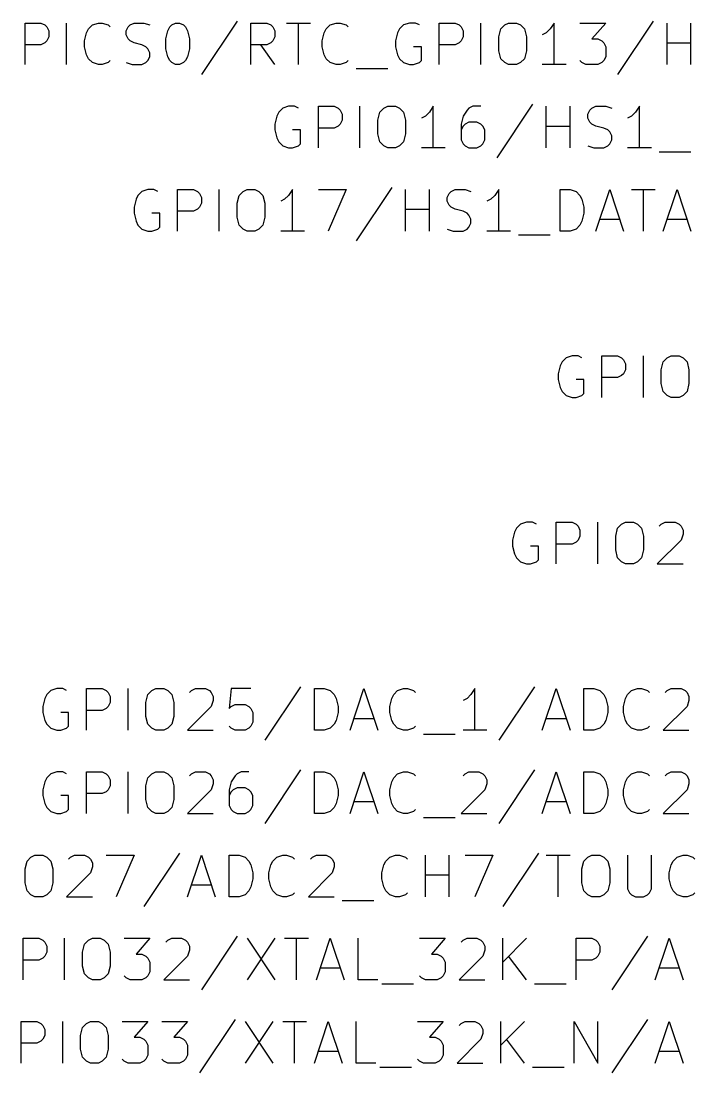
# Model space of a CAD drawing. Extents: x 0.4 to 16.1, y -11.3 to -0.4.
# Drawn here: x 5.777 to 6.586, y -10.034 to -8.77 of the extents above; entities that cross this region are included whole.
import ezdxf

# ---------------------------------------------------------------- set-up
doc = ezdxf.new("R2010")
doc.units = 0
doc.header["$MEASUREMENT"] = 0
doc.layers.add('CYAN2', color=4, linetype='CONTINUOUS')

msp = doc.modelspace()

# ---------------------------------------------------------------- linework, layer by layer
at = {"layer": 'CYAN2', "linetype": 'CONTINUOUS'}
for p, q in [((5.78143, -8.82262), (5.78143, -8.77262)), ((5.78143, -8.77262), (5.80047, -8.77262)), ((5.80047, -8.77262), (5.80523, -8.775)), ((5.83143, -8.82262), (5.83143, -8.77262)), ((5.86238, -8.775), (5.86952, -8.77262)), ((5.86952, -8.77262), (5.87428, -8.77262)), ((5.87428, -8.77262), (5.88143, -8.775)), ((5.90761, -8.775), (5.91238, -8.77262)), ((5.91238, -8.77262), (5.92428, -8.77262)), ((5.92428, -8.77262), (5.93143, -8.775)), ((5.95761, -8.775), (5.96238, -8.77262)), ((5.96238, -8.77262), (5.96714, -8.77262)), ((5.96714, -8.77262), (5.9719, -8.775)), ((6.03619, -8.77024), (5.99333, -8.83452)), ((6.05285, -8.82262), (6.05285, -8.77262)), ((6.05285, -8.77262), (6.0719, -8.77262)), ((6.0719, -8.77262), (6.07666, -8.775)), ((6.09571, -8.77262), (6.12428, -8.77262)), ((6.11, -8.82262), (6.11, -8.77262)), ((6.14809, -8.775), (6.15523, -8.77262)), ((6.15523, -8.77262), (6.16, -8.77262)), ((6.16, -8.77262), (6.16714, -8.775)), ((6.24333, -8.77262), (6.23619, -8.775)), ((6.25047, -8.77262), (6.24333, -8.77262)), ((6.25523, -8.775), (6.25047, -8.77262)), ((6.27904, -8.82262), (6.27904, -8.77262)), ((6.27904, -8.77262), (6.29809, -8.77262)), ((6.29809, -8.77262), (6.30285, -8.775)), ((6.32904, -8.82262), (6.32904, -8.77262)), ((6.35761, -8.775), (6.36238, -8.77262)), ((6.36238, -8.77262), (6.3719, -8.77262)), ((6.3719, -8.77262), (6.37666, -8.775)), ((6.41714, -8.77262), (6.41238, -8.77976)), ((6.41714, -8.82262), (6.41714, -8.77262)), ((6.44809, -8.77262), (6.47904, -8.77262)), ((6.47904, -8.77262), (6.46238, -8.79167)), ((6.53619, -8.77024), (6.49333, -8.83452)), ((6.55285, -8.82262), (6.55285, -8.77262)), ((6.58143, -8.82262), (6.58143, -8.77262)), ((5.80523, -8.775), (5.80761, -8.77738)), ((5.80761, -8.77738), (5.81, -8.78214)), ((5.81, -8.78214), (5.81, -8.78928)), ((5.85285, -8.79405), (5.85523, -8.78452)), ((5.85523, -8.78452), (5.85761, -8.77976)), ((5.85761, -8.77976), (5.86238, -8.775)), ((5.88143, -8.775), (5.88381, -8.77738)), ((5.90285, -8.78214), (5.90523, -8.77738)), ((5.90285, -8.7869), (5.90285, -8.78214)), ((5.90523, -8.77738), (5.90761, -8.775)), ((5.95047, -8.79167), (5.95285, -8.78214)), ((5.95285, -8.78214), (5.95523, -8.77738)), ((5.95523, -8.77738), (5.95761, -8.775)), ((5.9719, -8.775), (5.97428, -8.77738)), ((5.97428, -8.77738), (5.97666, -8.78214)), ((5.97666, -8.78214), (5.97904, -8.79167)), ((6.07666, -8.775), (6.07904, -8.77738)), ((6.07904, -8.77738), (6.08143, -8.78214)), ((6.08143, -8.78214), (6.08143, -8.78928)), ((6.13857, -8.79405), (6.14095, -8.78452)), ((6.14095, -8.78452), (6.14333, -8.77976)), ((6.14333, -8.77976), (6.14809, -8.775)), ((6.16714, -8.775), (6.16952, -8.77738)), ((6.22904, -8.78452), (6.22666, -8.79405)), ((6.23143, -8.77976), (6.22904, -8.78452)), ((6.23619, -8.775), (6.23143, -8.77976)), ((6.30285, -8.775), (6.30523, -8.77738)), ((6.30523, -8.77738), (6.30761, -8.78214)), ((6.30761, -8.78214), (6.30761, -8.78928)), ((6.35047, -8.78928), (6.35285, -8.77976)), ((6.35285, -8.77976), (6.35761, -8.775)), ((6.37666, -8.775), (6.38143, -8.77976)), ((6.38143, -8.77976), (6.38381, -8.78928)), ((6.40761, -8.78452), (6.40285, -8.7869)), ((6.41238, -8.77976), (6.40761, -8.78452)), ((5.80047, -8.79881), (5.78143, -8.79881)), ((5.80523, -8.79643), (5.80047, -8.79881)), ((5.80761, -8.79405), (5.80523, -8.79643)), ((5.81, -8.78928), (5.80761, -8.79405)), ((5.85285, -8.80119), (5.85285, -8.79405)), ((5.90523, -8.79167), (5.90285, -8.7869)), ((5.90761, -8.79405), (5.90523, -8.79167)), ((5.91238, -8.79643), (5.90761, -8.79405)), ((5.9219, -8.79881), (5.91238, -8.79643)), ((5.92666, -8.80119), (5.9219, -8.79881)), ((5.95047, -8.80357), (5.95047, -8.79167)), ((5.97904, -8.79167), (5.97904, -8.80357)), ((6.0719, -8.79881), (6.05285, -8.79881)), ((6.08143, -8.82262), (6.06476, -8.79881)), ((6.07666, -8.79643), (6.0719, -8.79881)), ((6.07904, -8.79405), (6.07666, -8.79643)), ((6.08143, -8.78928), (6.07904, -8.79405)), ((6.13857, -8.80119), (6.13857, -8.79405)), ((6.22666, -8.79405), (6.22666, -8.80119)), ((6.29809, -8.79881), (6.27904, -8.79881)), ((6.30285, -8.79643), (6.29809, -8.79881)), ((6.30523, -8.79405), (6.30285, -8.79643)), ((6.30761, -8.78928), (6.30523, -8.79405)), ((6.35047, -8.80595), (6.35047, -8.78928)), ((6.38381, -8.78928), (6.38381, -8.80595)), ((6.46238, -8.79167), (6.46952, -8.79167)), ((6.46952, -8.79167), (6.47428, -8.79405)), ((6.47428, -8.79405), (6.47666, -8.79643)), ((6.47666, -8.79643), (6.47904, -8.80119)), ((6.55285, -8.79643), (6.58143, -8.79643)), ((5.85523, -8.81071), (5.85285, -8.80119)), ((5.85761, -8.81547), (5.85523, -8.81071)), ((5.92904, -8.80357), (5.92666, -8.80119)), ((5.93143, -8.80833), (5.92904, -8.80357)), ((5.93143, -8.81309), (5.93143, -8.80833)), ((5.95285, -8.81309), (5.95047, -8.80357)), ((5.97904, -8.80357), (5.97666, -8.81309)), ((6.14095, -8.81071), (6.13857, -8.80119)), ((6.14333, -8.81547), (6.14095, -8.81071)), ((6.22666, -8.80119), (6.22904, -8.81071)), ((6.22904, -8.81071), (6.23143, -8.81547)), ((6.25761, -8.80119), (6.24809, -8.80119)), ((6.25761, -8.81785), (6.25761, -8.80119)), ((6.35285, -8.81547), (6.35047, -8.80595)), ((6.38381, -8.80595), (6.38143, -8.81547)), ((6.47904, -8.80119), (6.47904, -8.81309)), ((5.86238, -8.82024), (5.85761, -8.81547)), ((5.86952, -8.82262), (5.86238, -8.82024)), ((5.87428, -8.82262), (5.86952, -8.82262)), ((5.88143, -8.82024), (5.87428, -8.82262)), ((5.88381, -8.81785), (5.88143, -8.82024)), ((5.90285, -8.82024), (5.91, -8.82262)), ((5.91, -8.82262), (5.9219, -8.82262)), ((5.9219, -8.82262), (5.92666, -8.82024)), ((5.92666, -8.82024), (5.92904, -8.81785)), ((5.92904, -8.81785), (5.93143, -8.81309)), ((5.95523, -8.81785), (5.95285, -8.81309)), ((5.95761, -8.82024), (5.95523, -8.81785)), ((5.96238, -8.82262), (5.95761, -8.82024)), ((5.96714, -8.82262), (5.96238, -8.82262)), ((5.9719, -8.82024), (5.96714, -8.82262)), ((5.97428, -8.81785), (5.9719, -8.82024)), ((5.97666, -8.81309), (5.97428, -8.81785)), ((6.14809, -8.82024), (6.14333, -8.81547)), ((6.15523, -8.82262), (6.14809, -8.82024)), ((6.16, -8.82262), (6.15523, -8.82262)), ((6.16714, -8.82024), (6.16, -8.82262)), ((6.16952, -8.81785), (6.16714, -8.82024)), ((6.23143, -8.81547), (6.23619, -8.82024)), ((6.23619, -8.82024), (6.24333, -8.82262)), ((6.24333, -8.82262), (6.24809, -8.82262)), ((6.24809, -8.82262), (6.25523, -8.82024)), ((6.25523, -8.82024), (6.25761, -8.81785)), ((6.35761, -8.82024), (6.35285, -8.81547)), ((6.36238, -8.82262), (6.35761, -8.82024)), ((6.3719, -8.82262), (6.36238, -8.82262)), ((6.37666, -8.82024), (6.3719, -8.82262)), ((6.38143, -8.81547), (6.37666, -8.82024)), ((6.43143, -8.82262), (6.40285, -8.82262)), ((6.45047, -8.82024), (6.44809, -8.81785)), ((6.45523, -8.82262), (6.45047, -8.82024)), ((6.46952, -8.82262), (6.45523, -8.82262)), ((6.47428, -8.82024), (6.46952, -8.82262)), ((6.47666, -8.81785), (6.47428, -8.82024)), ((6.47904, -8.81309), (6.47666, -8.81785)), ((6.17904, -8.82738), (6.21714, -8.82738)), ((6.09095, -8.875), (6.08619, -8.87976)), ((6.09809, -8.87262), (6.09095, -8.875)), ((6.10523, -8.87262), (6.09809, -8.87262)), ((6.11, -8.875), (6.10523, -8.87262)), ((6.13381, -8.92262), (6.13381, -8.87262)), ((6.13381, -8.87262), (6.15285, -8.87262)), ((6.15285, -8.87262), (6.15761, -8.875)), ((6.15761, -8.875), (6.16, -8.87738)), ((6.18381, -8.92262), (6.18381, -8.87262)), ((6.20761, -8.87976), (6.21238, -8.875)), ((6.21238, -8.875), (6.21714, -8.87262)), ((6.21714, -8.87262), (6.22666, -8.87262)), ((6.22666, -8.87262), (6.23143, -8.875)), ((6.23143, -8.875), (6.23619, -8.87976)), ((6.2719, -8.87262), (6.26714, -8.87976)), ((6.2719, -8.92262), (6.2719, -8.87262)), ((6.31476, -8.875), (6.31238, -8.87738)), ((6.31952, -8.87262), (6.31476, -8.875)), ((6.32904, -8.87262), (6.31952, -8.87262)), ((6.39095, -8.87024), (6.34809, -8.93452)), ((6.40761, -8.92262), (6.40761, -8.87262)), ((6.43619, -8.92262), (6.43619, -8.87262)), ((6.46, -8.87738), (6.46238, -8.875)), ((6.46238, -8.875), (6.46714, -8.87262)), ((6.46714, -8.87262), (6.47904, -8.87262)), ((6.47904, -8.87262), (6.48619, -8.875)), ((6.51952, -8.87262), (6.51476, -8.87976)), ((6.51952, -8.92262), (6.51952, -8.87262)), ((6.08381, -8.88452), (6.08143, -8.89405)), ((6.08619, -8.87976), (6.08381, -8.88452)), ((6.16, -8.87738), (6.16238, -8.88214)), ((6.16238, -8.88214), (6.16238, -8.88928)), ((6.20523, -8.88928), (6.20761, -8.87976)), ((6.23619, -8.87976), (6.23857, -8.88928)), ((6.26238, -8.88452), (6.25761, -8.8869)), ((6.26714, -8.87976), (6.26238, -8.88452)), ((6.30761, -8.88452), (6.30523, -8.89405)), ((6.31238, -8.87738), (6.30761, -8.88452)), ((6.45761, -8.88214), (6.46, -8.87738)), ((6.45761, -8.8869), (6.45761, -8.88214)), ((6.46, -8.89167), (6.45761, -8.8869)), ((6.51, -8.88452), (6.50523, -8.8869)), ((6.51476, -8.87976), (6.51, -8.88452)), ((6.08143, -8.89405), (6.08143, -8.90119)), ((6.15285, -8.89881), (6.13381, -8.89881)), ((6.15761, -8.89643), (6.15285, -8.89881)), ((6.16, -8.89405), (6.15761, -8.89643)), ((6.16238, -8.88928), (6.16, -8.89405)), ((6.20523, -8.90595), (6.20523, -8.88928)), ((6.23857, -8.88928), (6.23857, -8.90595)), ((6.30523, -8.89405), (6.30523, -8.91309)), ((6.30761, -8.89643), (6.30523, -8.90119)), ((6.31, -8.89405), (6.30761, -8.89643)), ((6.31476, -8.89167), (6.31, -8.89405)), ((6.32428, -8.89167), (6.31476, -8.89167)), ((6.32904, -8.89405), (6.32428, -8.89167)), ((6.33143, -8.89643), (6.32904, -8.89405)), ((6.33381, -8.90119), (6.33143, -8.89643)), ((6.40761, -8.89643), (6.43619, -8.89643)), ((6.46238, -8.89405), (6.46, -8.89167)), ((6.46714, -8.89643), (6.46238, -8.89405)), ((6.47666, -8.89881), (6.46714, -8.89643)), ((6.48143, -8.90119), (6.47666, -8.89881)), ((6.08143, -8.90119), (6.08381, -8.91071)), ((6.08381, -8.91071), (6.08619, -8.91547)), ((6.11238, -8.90119), (6.10285, -8.90119)), ((6.11238, -8.91785), (6.11238, -8.90119)), ((6.20761, -8.91547), (6.20523, -8.90595)), ((6.23857, -8.90595), (6.23619, -8.91547)), ((6.33381, -8.91309), (6.33381, -8.90119)), ((6.48381, -8.90357), (6.48143, -8.90119)), ((6.48619, -8.90833), (6.48381, -8.90357)), ((6.48619, -8.91309), (6.48619, -8.90833)), ((6.08619, -8.91547), (6.09095, -8.92024)), ((6.09095, -8.92024), (6.09809, -8.92262)), ((6.09809, -8.92262), (6.10285, -8.92262)), ((6.10285, -8.92262), (6.11, -8.92024)), ((6.11, -8.92024), (6.11238, -8.91785)), ((6.21238, -8.92024), (6.20761, -8.91547)), ((6.21714, -8.92262), (6.21238, -8.92024)), ((6.22666, -8.92262), (6.21714, -8.92262)), ((6.23143, -8.92024), (6.22666, -8.92262)), ((6.23619, -8.91547), (6.23143, -8.92024)), ((6.28619, -8.92262), (6.25761, -8.92262)), ((6.30523, -8.91309), (6.30761, -8.91785)), ((6.30761, -8.91785), (6.31, -8.92024)), ((6.31, -8.92024), (6.31476, -8.92262)), ((6.31476, -8.92262), (6.32428, -8.92262)), ((6.32428, -8.92262), (6.32904, -8.92024)), ((6.32904, -8.92024), (6.33143, -8.91785)), ((6.33143, -8.91785), (6.33381, -8.91309)), ((6.45761, -8.92024), (6.46476, -8.92262)), ((6.46476, -8.92262), (6.47666, -8.92262)), ((6.47666, -8.92262), (6.48143, -8.92024)), ((6.48143, -8.92024), (6.48381, -8.91785)), ((6.48381, -8.91785), (6.48619, -8.91309)), ((6.53381, -8.92262), (6.50523, -8.92262)), ((6.54333, -8.92738), (6.58143, -8.92738)), ((5.9219, -8.975), (5.91714, -8.97976)), ((5.92904, -8.97262), (5.9219, -8.975)), ((5.93619, -8.97262), (5.92904, -8.97262)), ((5.94095, -8.975), (5.93619, -8.97262)), ((5.96476, -9.02262), (5.96476, -8.97262)), ((5.96476, -8.97262), (5.98381, -8.97262)), ((5.98381, -8.97262), (5.98857, -8.975)), ((5.98857, -8.975), (5.99095, -8.97738)), ((6.01476, -9.02262), (6.01476, -8.97262)), ((6.03857, -8.97976), (6.04333, -8.975)), ((6.04333, -8.975), (6.04809, -8.97262)), ((6.04809, -8.97262), (6.05761, -8.97262)), ((6.05761, -8.97262), (6.06238, -8.975)), ((6.06238, -8.975), (6.06714, -8.97976)), ((6.10285, -8.97262), (6.09809, -8.97976)), ((6.10285, -9.02262), (6.10285, -8.97262)), ((6.13381, -8.97262), (6.16714, -8.97262)), ((6.16714, -8.97262), (6.14571, -9.02262)), ((6.2219, -8.97024), (6.17904, -9.03452)), ((6.23857, -9.02262), (6.23857, -8.97262)), ((6.26714, -9.02262), (6.26714, -8.97262)), ((6.29095, -8.97738), (6.29333, -8.975)), ((6.29333, -8.975), (6.29809, -8.97262)), ((6.29809, -8.97262), (6.31, -8.97262)), ((6.31, -8.97262), (6.31714, -8.975)), ((6.35047, -8.97262), (6.34571, -8.97976)), ((6.35047, -9.02262), (6.35047, -8.97262)), ((6.42428, -9.02262), (6.42428, -8.97262)), ((6.42428, -8.97262), (6.43619, -8.97262)), ((6.43619, -8.97262), (6.44333, -8.975)), ((6.44333, -8.975), (6.44809, -8.97976)), ((6.46714, -9.02262), (6.48381, -8.97262)), ((6.48381, -8.97262), (6.50047, -9.02262)), ((6.51, -8.97262), (6.53857, -8.97262)), ((6.52428, -9.02262), (6.52428, -8.97262)), ((6.54809, -9.02262), (6.56476, -8.97262)), ((6.56476, -8.97262), (6.58143, -9.02262)), ((5.91476, -8.98452), (5.91238, -8.99405)), ((5.91714, -8.97976), (5.91476, -8.98452)), ((5.99095, -8.97738), (5.99333, -8.98214)), ((5.99333, -8.98214), (5.99333, -8.98928)), ((6.03619, -8.98928), (6.03857, -8.97976)), ((6.06714, -8.97976), (6.06952, -8.98928)), ((6.09333, -8.98452), (6.08857, -8.9869)), ((6.09809, -8.97976), (6.09333, -8.98452)), ((6.28857, -8.98214), (6.29095, -8.97738)), ((6.28857, -8.9869), (6.28857, -8.98214)), ((6.29095, -8.99167), (6.28857, -8.9869)), ((6.34095, -8.98452), (6.33619, -8.9869)), ((6.34571, -8.97976), (6.34095, -8.98452)), ((6.44809, -8.97976), (6.45047, -8.98452)), ((6.45047, -8.98452), (6.45285, -8.99405)), ((5.91238, -8.99405), (5.91238, -9.00119)), ((5.91238, -9.00119), (5.91476, -9.01071)), ((5.94333, -9.00119), (5.93381, -9.00119)), ((5.94333, -9.01785), (5.94333, -9.00119)), ((5.98381, -8.99881), (5.96476, -8.99881)), ((5.98857, -8.99643), (5.98381, -8.99881)), ((5.99095, -8.99405), (5.98857, -8.99643)), ((5.99333, -8.98928), (5.99095, -8.99405)), ((6.03619, -9.00595), (6.03619, -8.98928)), ((6.06952, -8.98928), (6.06952, -9.00595)), ((6.23857, -8.99643), (6.26714, -8.99643)), ((6.29333, -8.99405), (6.29095, -8.99167)), ((6.29809, -8.99643), (6.29333, -8.99405)), ((6.30761, -8.99881), (6.29809, -8.99643)), ((6.31238, -9.00119), (6.30761, -8.99881)), ((6.31476, -9.00357), (6.31238, -9.00119)), ((6.45285, -9.00119), (6.45047, -9.01071)), ((6.45285, -8.99405), (6.45285, -9.00119)), ((5.91476, -9.01071), (5.91714, -9.01547)), ((6.03857, -9.01547), (6.03619, -9.00595)), ((6.06952, -9.00595), (6.06714, -9.01547)), ((6.31714, -9.00833), (6.31476, -9.00357)), ((6.31476, -9.01785), (6.31714, -9.01309)), ((6.31714, -9.01309), (6.31714, -9.00833)), ((6.45047, -9.01071), (6.44809, -9.01547)), ((6.4719, -9.00833), (6.49571, -9.00833)), ((6.55285, -9.00833), (6.57666, -9.00833)), ((5.91714, -9.01547), (5.9219, -9.02024)), ((5.9219, -9.02024), (5.92904, -9.02262)), ((5.92904, -9.02262), (5.93381, -9.02262)), ((5.93381, -9.02262), (5.94095, -9.02024)), ((5.94095, -9.02024), (5.94333, -9.01785)), ((6.04333, -9.02024), (6.03857, -9.01547)), ((6.04809, -9.02262), (6.04333, -9.02024)), ((6.05761, -9.02262), (6.04809, -9.02262)), ((6.06238, -9.02024), (6.05761, -9.02262)), ((6.06714, -9.01547), (6.06238, -9.02024)), ((6.11714, -9.02262), (6.08857, -9.02262)), ((6.28857, -9.02024), (6.29571, -9.02262)), ((6.29571, -9.02262), (6.30761, -9.02262)), ((6.30761, -9.02262), (6.31238, -9.02024)), ((6.31238, -9.02024), (6.31476, -9.01785)), ((6.36476, -9.02262), (6.33619, -9.02262)), ((6.43619, -9.02262), (6.42428, -9.02262)), ((6.44333, -9.02024), (6.43619, -9.02262)), ((6.44809, -9.01547), (6.44333, -9.02024)), ((6.37428, -9.02738), (6.41238, -9.02738)), ((6.43143, -9.175), (6.42666, -9.17976)), ((6.43857, -9.17262), (6.43143, -9.175)), ((6.44571, -9.17262), (6.43857, -9.17262)), ((6.45047, -9.175), (6.44571, -9.17262)), ((6.47428, -9.22262), (6.47428, -9.17262)), ((6.47428, -9.17262), (6.49333, -9.17262)), ((6.49333, -9.17262), (6.49809, -9.175)), ((6.49809, -9.175), (6.50047, -9.17738)), ((6.50047, -9.17738), (6.50285, -9.18214)), ((6.52428, -9.22262), (6.52428, -9.17262)), ((6.54809, -9.17976), (6.55285, -9.175)), ((6.55285, -9.175), (6.55761, -9.17262)), ((6.55761, -9.17262), (6.56714, -9.17262)), ((6.56714, -9.17262), (6.5719, -9.175)), ((6.5719, -9.175), (6.57666, -9.17976)), ((6.42428, -9.18452), (6.4219, -9.19405)), ((6.42666, -9.17976), (6.42428, -9.18452)), ((6.50285, -9.18928), (6.50047, -9.19405)), ((6.50285, -9.18214), (6.50285, -9.18928)), ((6.54571, -9.18928), (6.54809, -9.17976)), ((6.54571, -9.20595), (6.54571, -9.18928)), ((6.57666, -9.17976), (6.57904, -9.18928)), ((6.57904, -9.18928), (6.57904, -9.20595)), ((6.4219, -9.19405), (6.4219, -9.20119)), ((6.4219, -9.20119), (6.42428, -9.21071)), ((6.45285, -9.20119), (6.44333, -9.20119)), ((6.45285, -9.21785), (6.45285, -9.20119)), ((6.49333, -9.19881), (6.47428, -9.19881)), ((6.49809, -9.19643), (6.49333, -9.19881)), ((6.50047, -9.19405), (6.49809, -9.19643)), ((6.42428, -9.21071), (6.42666, -9.21547)), ((6.42666, -9.21547), (6.43143, -9.22024)), ((6.54809, -9.21547), (6.54571, -9.20595)), ((6.55285, -9.22024), (6.54809, -9.21547)), ((6.57666, -9.21547), (6.5719, -9.22024)), ((6.57904, -9.20595), (6.57666, -9.21547)), ((6.43143, -9.22024), (6.43857, -9.22262)), ((6.43857, -9.22262), (6.44333, -9.22262)), ((6.44333, -9.22262), (6.45047, -9.22024)), ((6.45047, -9.22024), (6.45285, -9.21785)), ((6.55761, -9.22262), (6.55285, -9.22024)), ((6.56714, -9.22262), (6.55761, -9.22262)), ((6.5719, -9.22024), (6.56714, -9.22262)), ((6.3719, -9.37976), (6.36952, -9.38452)), ((6.37666, -9.375), (6.3719, -9.37976)), ((6.38381, -9.37262), (6.37666, -9.375)), ((6.39095, -9.37262), (6.38381, -9.37262)), ((6.39571, -9.375), (6.39095, -9.37262)), ((6.41952, -9.42262), (6.41952, -9.37262)), ((6.41952, -9.37262), (6.43857, -9.37262)), ((6.43857, -9.37262), (6.44333, -9.375)), ((6.44333, -9.375), (6.44571, -9.37738)), ((6.44571, -9.37738), (6.44809, -9.38214)), ((6.46952, -9.42262), (6.46952, -9.37262)), ((6.49095, -9.38928), (6.49333, -9.37976)), ((6.49333, -9.37976), (6.49809, -9.375)), ((6.49809, -9.375), (6.50285, -9.37262)), ((6.50285, -9.37262), (6.51238, -9.37262)), ((6.51238, -9.37262), (6.51714, -9.375)), ((6.51714, -9.375), (6.5219, -9.37976)), ((6.5219, -9.37976), (6.52428, -9.38928)), ((6.54333, -9.37738), (6.54571, -9.375)), ((6.54571, -9.375), (6.55047, -9.37262)), ((6.55047, -9.37262), (6.56238, -9.37262)), ((6.56238, -9.37262), (6.56714, -9.375)), ((6.56714, -9.375), (6.56952, -9.37738)), ((6.56952, -9.37738), (6.5719, -9.38214)), ((6.36952, -9.38452), (6.36714, -9.39405)), ((6.44809, -9.38928), (6.44571, -9.39405)), ((6.44809, -9.38214), (6.44809, -9.38928)), ((6.49095, -9.40595), (6.49095, -9.38928)), ((6.52428, -9.38928), (6.52428, -9.40595)), ((6.5719, -9.3869), (6.56952, -9.39405)), ((6.5719, -9.38214), (6.5719, -9.3869)), ((6.36714, -9.39405), (6.36714, -9.40119)), ((6.36714, -9.40119), (6.36952, -9.41071)), ((6.39809, -9.40119), (6.38857, -9.40119)), ((6.39809, -9.41785), (6.39809, -9.40119)), ((6.43857, -9.39881), (6.41952, -9.39881)), ((6.44333, -9.39643), (6.43857, -9.39881)), ((6.44571, -9.39405), (6.44333, -9.39643)), ((6.49333, -9.41547), (6.49095, -9.40595)), ((6.52428, -9.40595), (6.5219, -9.41547)), ((6.56952, -9.39405), (6.54095, -9.42262)), ((6.36952, -9.41071), (6.3719, -9.41547)), ((6.3719, -9.41547), (6.37666, -9.42024)), ((6.39571, -9.42024), (6.39809, -9.41785)), ((6.49809, -9.42024), (6.49333, -9.41547)), ((6.5219, -9.41547), (6.51714, -9.42024)), ((6.37666, -9.42024), (6.38381, -9.42262)), ((6.38381, -9.42262), (6.38857, -9.42262)), ((6.38857, -9.42262), (6.39571, -9.42024)), ((6.50285, -9.42262), (6.49809, -9.42024)), ((6.51238, -9.42262), (6.50285, -9.42262)), ((6.51714, -9.42024), (6.51238, -9.42262)), ((6.54095, -9.42262), (6.5719, -9.42262)), ((6.11238, -9.57024), (6.06952, -9.63452)), ((6.39333, -9.57024), (6.35047, -9.63452)), ((5.80761, -9.57976), (5.80523, -9.58452)), ((5.81238, -9.575), (5.80761, -9.57976)), ((5.81952, -9.57262), (5.81238, -9.575)), ((5.82666, -9.57262), (5.81952, -9.57262)), ((5.83143, -9.575), (5.82666, -9.57262)), ((5.85523, -9.62262), (5.85523, -9.57262)), ((5.85523, -9.57262), (5.87428, -9.57262)), ((5.87428, -9.57262), (5.87904, -9.575)), ((5.87904, -9.575), (5.88143, -9.57738)), ((5.88143, -9.57738), (5.88381, -9.58214)), ((5.88381, -9.58214), (5.88381, -9.58928)), ((5.90523, -9.62262), (5.90523, -9.57262)), ((5.92666, -9.58928), (5.92904, -9.57976)), ((5.92904, -9.57976), (5.93381, -9.575)), ((5.93381, -9.575), (5.93857, -9.57262)), ((5.93857, -9.57262), (5.94809, -9.57262)), ((5.94809, -9.57262), (5.95285, -9.575)), ((5.95285, -9.575), (5.95761, -9.57976)), ((5.95761, -9.57976), (5.96, -9.58928)), ((5.97904, -9.57738), (5.98143, -9.575)), ((5.98143, -9.575), (5.98619, -9.57262)), ((5.98619, -9.57262), (5.99809, -9.57262)), ((5.99809, -9.57262), (6.00285, -9.575)), ((6.00285, -9.575), (6.00523, -9.57738)), ((6.00523, -9.57738), (6.00761, -9.58214)), ((6.00761, -9.58214), (6.00761, -9.5869)), ((6.02904, -9.57262), (6.02666, -9.59643)), ((6.05285, -9.57262), (6.02904, -9.57262)), ((6.12904, -9.62262), (6.12904, -9.57262)), ((6.12904, -9.57262), (6.14095, -9.57262)), ((6.14095, -9.57262), (6.14809, -9.575)), ((6.14809, -9.575), (6.15285, -9.57976)), ((6.15285, -9.57976), (6.15523, -9.58452)), ((6.1719, -9.62262), (6.18857, -9.57262)), ((6.18857, -9.57262), (6.20523, -9.62262)), ((6.2219, -9.58452), (6.22428, -9.57976)), ((6.22428, -9.57976), (6.22904, -9.575)), ((6.22904, -9.575), (6.23619, -9.57262)), ((6.23619, -9.57262), (6.24095, -9.57262)), ((6.24095, -9.57262), (6.24809, -9.575)), ((6.24809, -9.575), (6.25047, -9.57738)), ((6.31714, -9.57976), (6.31238, -9.58452)), ((6.3219, -9.57262), (6.31714, -9.57976)), ((6.3219, -9.62262), (6.3219, -9.57262)), ((6.40285, -9.62262), (6.41952, -9.57262)), ((6.41952, -9.57262), (6.43619, -9.62262)), ((6.45285, -9.62262), (6.45285, -9.57262)), ((6.45285, -9.57262), (6.46476, -9.57262)), ((6.46476, -9.57262), (6.4719, -9.575)), ((6.4719, -9.575), (6.47666, -9.57976)), ((6.47666, -9.57976), (6.47904, -9.58452)), ((6.50285, -9.58452), (6.50523, -9.57976)), ((6.50523, -9.57976), (6.51, -9.575)), ((6.51, -9.575), (6.51714, -9.57262)), ((6.51714, -9.57262), (6.5219, -9.57262)), ((6.5219, -9.57262), (6.52904, -9.575)), ((6.52904, -9.575), (6.53143, -9.57738)), ((6.55047, -9.57738), (6.55285, -9.575)), ((6.55285, -9.575), (6.55761, -9.57262)), ((6.55761, -9.57262), (6.56952, -9.57262)), ((6.56952, -9.57262), (6.57428, -9.575)), ((6.57428, -9.575), (6.57666, -9.57738)), ((6.57666, -9.57738), (6.57904, -9.58214)), ((6.57904, -9.58214), (6.57904, -9.5869)), ((5.80523, -9.58452), (5.80285, -9.59405)), ((5.80285, -9.59405), (5.80285, -9.60119)), ((5.88143, -9.59405), (5.87904, -9.59643)), ((5.88381, -9.58928), (5.88143, -9.59405)), ((5.92666, -9.60595), (5.92666, -9.58928)), ((5.96, -9.58928), (5.96, -9.60595)), ((6.00523, -9.59405), (5.97666, -9.62262)), ((6.00761, -9.5869), (6.00523, -9.59405)), ((6.02666, -9.59643), (6.02904, -9.59405)), ((6.02904, -9.59405), (6.03381, -9.59167)), ((6.03381, -9.59167), (6.04571, -9.59167)), ((6.04571, -9.59167), (6.05047, -9.59405)), ((6.05047, -9.59405), (6.05285, -9.59643)), ((6.15523, -9.58452), (6.15761, -9.59405)), ((6.15761, -9.59405), (6.15761, -9.60119)), ((6.21952, -9.59405), (6.2219, -9.58452)), ((6.21952, -9.60119), (6.21952, -9.59405)), ((6.31238, -9.58452), (6.30761, -9.5869)), ((6.47904, -9.58452), (6.48143, -9.59405)), ((6.48143, -9.59405), (6.48143, -9.60119)), ((6.50047, -9.59405), (6.50285, -9.58452)), ((6.50047, -9.60119), (6.50047, -9.59405)), ((6.57666, -9.59405), (6.54809, -9.62262)), ((6.57904, -9.5869), (6.57666, -9.59405)), ((5.80285, -9.60119), (5.80523, -9.61071)), ((5.83381, -9.60119), (5.82428, -9.60119)), ((5.83381, -9.61785), (5.83381, -9.60119)), ((5.87428, -9.59881), (5.85523, -9.59881)), ((5.87904, -9.59643), (5.87428, -9.59881)), ((5.92904, -9.61547), (5.92666, -9.60595)), ((5.96, -9.60595), (5.95761, -9.61547)), ((6.05285, -9.59643), (6.05523, -9.60119)), ((6.05523, -9.60119), (6.05523, -9.61309)), ((6.15761, -9.60119), (6.15523, -9.61071)), ((6.17666, -9.60833), (6.20047, -9.60833)), ((6.2219, -9.61071), (6.21952, -9.60119)), ((6.40761, -9.60833), (6.43143, -9.60833)), ((6.48143, -9.60119), (6.47904, -9.61071)), ((6.50285, -9.61071), (6.50047, -9.60119)), ((5.80523, -9.61071), (5.80761, -9.61547)), ((5.80761, -9.61547), (5.81238, -9.62024)), ((5.81238, -9.62024), (5.81952, -9.62262)), ((5.82428, -9.62262), (5.83143, -9.62024)), ((5.83143, -9.62024), (5.83381, -9.61785)), ((5.93381, -9.62024), (5.92904, -9.61547)), ((5.93857, -9.62262), (5.93381, -9.62024)), ((5.95285, -9.62024), (5.94809, -9.62262)), ((5.95761, -9.61547), (5.95285, -9.62024)), ((6.02904, -9.62024), (6.02666, -9.61785)), ((6.03381, -9.62262), (6.02904, -9.62024)), ((6.05047, -9.62024), (6.04571, -9.62262)), ((6.05285, -9.61785), (6.05047, -9.62024)), ((6.05523, -9.61309), (6.05285, -9.61785)), ((6.14809, -9.62024), (6.14095, -9.62262)), ((6.15285, -9.61547), (6.14809, -9.62024)), ((6.15523, -9.61071), (6.15285, -9.61547)), ((6.22428, -9.61547), (6.2219, -9.61071)), ((6.22904, -9.62024), (6.22428, -9.61547)), ((6.23619, -9.62262), (6.22904, -9.62024)), ((6.24809, -9.62024), (6.24095, -9.62262)), ((6.25047, -9.61785), (6.24809, -9.62024)), ((6.4719, -9.62024), (6.46476, -9.62262)), ((6.47666, -9.61547), (6.4719, -9.62024)), ((6.47904, -9.61071), (6.47666, -9.61547)), ((6.50523, -9.61547), (6.50285, -9.61071)), ((6.51, -9.62024), (6.50523, -9.61547)), ((6.51714, -9.62262), (6.51, -9.62024)), ((6.52904, -9.62024), (6.5219, -9.62262)), ((6.53143, -9.61785), (6.52904, -9.62024)), ((5.81952, -9.62262), (5.82428, -9.62262)), ((5.94809, -9.62262), (5.93857, -9.62262)), ((5.97666, -9.62262), (6.00761, -9.62262)), ((6.04571, -9.62262), (6.03381, -9.62262)), ((6.14095, -9.62262), (6.12904, -9.62262)), ((6.24095, -9.62262), (6.23619, -9.62262)), ((6.26, -9.62738), (6.29809, -9.62738)), ((6.33619, -9.62262), (6.30761, -9.62262)), ((6.46476, -9.62262), (6.45285, -9.62262)), ((6.5219, -9.62262), (6.51714, -9.62262)), ((6.54809, -9.62262), (6.57904, -9.62262)), ((6.11238, -9.67024), (6.06952, -9.73452)), ((6.39333, -9.67024), (6.35047, -9.73452)), ((5.80761, -9.67976), (5.80523, -9.68452)), ((5.81238, -9.675), (5.80761, -9.67976)), ((5.81952, -9.67262), (5.81238, -9.675)), ((5.82666, -9.67262), (5.81952, -9.67262)), ((5.83143, -9.675), (5.82666, -9.67262)), ((5.85523, -9.72262), (5.85523, -9.67262)), ((5.85523, -9.67262), (5.87428, -9.67262)), ((5.87428, -9.67262), (5.87904, -9.675)), ((5.87904, -9.675), (5.88143, -9.67738)), ((5.88143, -9.67738), (5.88381, -9.68214)), ((5.88381, -9.68214), (5.88381, -9.68928)), ((5.90523, -9.72262), (5.90523, -9.67262)), ((5.92666, -9.68928), (5.92904, -9.67976)), ((5.92904, -9.67976), (5.93381, -9.675)), ((5.93381, -9.675), (5.93857, -9.67262)), ((5.93857, -9.67262), (5.94809, -9.67262)), ((5.94809, -9.67262), (5.95285, -9.675)), ((5.95285, -9.675), (5.95761, -9.67976)), ((5.95761, -9.67976), (5.96, -9.68928)), ((5.97904, -9.67738), (5.98143, -9.675)), ((5.98143, -9.675), (5.98619, -9.67262)), ((5.98619, -9.67262), (5.99809, -9.67262)), ((5.99809, -9.67262), (6.00285, -9.675)), ((6.00285, -9.675), (6.00523, -9.67738)), ((6.00523, -9.67738), (6.00761, -9.68214)), ((6.00761, -9.68214), (6.00761, -9.6869)), ((6.03381, -9.67738), (6.02904, -9.68452)), ((6.03619, -9.675), (6.03381, -9.67738)), ((6.04095, -9.67262), (6.03619, -9.675)), ((6.05047, -9.67262), (6.04095, -9.67262)), ((6.12904, -9.72262), (6.12904, -9.67262)), ((6.12904, -9.67262), (6.14095, -9.67262)), ((6.14095, -9.67262), (6.14809, -9.675)), ((6.14809, -9.675), (6.15285, -9.67976)), ((6.15285, -9.67976), (6.15523, -9.68452)), ((6.1719, -9.72262), (6.18857, -9.67262)), ((6.18857, -9.67262), (6.20523, -9.72262)), ((6.2219, -9.68452), (6.22428, -9.67976)), ((6.22428, -9.67976), (6.22904, -9.675)), ((6.22904, -9.675), (6.23619, -9.67262)), ((6.23619, -9.67262), (6.24095, -9.67262)), ((6.24095, -9.67262), (6.24809, -9.675)), ((6.24809, -9.675), (6.25047, -9.67738)), ((6.30761, -9.67738), (6.31, -9.675)), ((6.31, -9.675), (6.31476, -9.67262)), ((6.31476, -9.67262), (6.32666, -9.67262)), ((6.32666, -9.67262), (6.33143, -9.675)), ((6.33143, -9.675), (6.33381, -9.67738)), ((6.33381, -9.67738), (6.33619, -9.68214)), ((6.33619, -9.68214), (6.33619, -9.6869)), ((6.40285, -9.72262), (6.41952, -9.67262)), ((6.41952, -9.67262), (6.43619, -9.72262)), ((6.45285, -9.72262), (6.45285, -9.67262)), ((6.45285, -9.67262), (6.46476, -9.67262)), ((6.46476, -9.67262), (6.4719, -9.675)), ((6.4719, -9.675), (6.47666, -9.67976)), ((6.47666, -9.67976), (6.47904, -9.68452)), ((6.50285, -9.68452), (6.50523, -9.67976)), ((6.50523, -9.67976), (6.51, -9.675)), ((6.51, -9.675), (6.51714, -9.67262)), ((6.51714, -9.67262), (6.5219, -9.67262)), ((6.5219, -9.67262), (6.52904, -9.675)), ((6.52904, -9.675), (6.53143, -9.67738)), ((6.55047, -9.67738), (6.55285, -9.675)), ((6.55285, -9.675), (6.55761, -9.67262)), ((6.55761, -9.67262), (6.56952, -9.67262)), ((6.56952, -9.67262), (6.57428, -9.675)), ((6.57428, -9.675), (6.57666, -9.67738)), ((6.57666, -9.67738), (6.57904, -9.68214)), ((6.57904, -9.68214), (6.57904, -9.6869)), ((5.80523, -9.68452), (5.80285, -9.69405)), ((5.80285, -9.69405), (5.80285, -9.70119)), ((5.87904, -9.69643), (5.87428, -9.69881)), ((5.88143, -9.69405), (5.87904, -9.69643)), ((5.88381, -9.68928), (5.88143, -9.69405)), ((5.92666, -9.70595), (5.92666, -9.68928)), ((5.96, -9.68928), (5.96, -9.70595)), ((6.00523, -9.69405), (5.97666, -9.72262)), ((6.00761, -9.6869), (6.00523, -9.69405)), ((6.02904, -9.68452), (6.02666, -9.69405)), ((6.02666, -9.69405), (6.02666, -9.71309)), ((6.02904, -9.69643), (6.02666, -9.70119)), ((6.03143, -9.69405), (6.02904, -9.69643)), ((6.03619, -9.69167), (6.03143, -9.69405)), ((6.04571, -9.69167), (6.03619, -9.69167)), ((6.05047, -9.69405), (6.04571, -9.69167)), ((6.05285, -9.69643), (6.05047, -9.69405)), ((6.05523, -9.70119), (6.05285, -9.69643)), ((6.15523, -9.68452), (6.15761, -9.69405)), ((6.15761, -9.69405), (6.15761, -9.70119)), ((6.21952, -9.69405), (6.2219, -9.68452)), ((6.21952, -9.70119), (6.21952, -9.69405)), ((6.33381, -9.69405), (6.30523, -9.72262)), ((6.33619, -9.6869), (6.33381, -9.69405)), ((6.47904, -9.68452), (6.48143, -9.69405)), ((6.48143, -9.69405), (6.48143, -9.70119)), ((6.50047, -9.69405), (6.50285, -9.68452)), ((6.50047, -9.70119), (6.50047, -9.69405)), ((6.57666, -9.69405), (6.54809, -9.72262)), ((6.57904, -9.6869), (6.57666, -9.69405)), ((5.80285, -9.70119), (5.80523, -9.71071)), ((5.83381, -9.70119), (5.82428, -9.70119)), ((5.83381, -9.71785), (5.83381, -9.70119)), ((5.87428, -9.69881), (5.85523, -9.69881)), ((5.92904, -9.71547), (5.92666, -9.70595)), ((5.96, -9.70595), (5.95761, -9.71547)), ((6.05523, -9.71309), (6.05523, -9.70119)), ((6.15761, -9.70119), (6.15523, -9.71071)), ((6.17666, -9.70833), (6.20047, -9.70833)), ((6.2219, -9.71071), (6.21952, -9.70119)), ((6.40761, -9.70833), (6.43143, -9.70833)), ((6.48143, -9.70119), (6.47904, -9.71071)), ((6.50285, -9.71071), (6.50047, -9.70119)), ((5.80523, -9.71071), (5.80761, -9.71547)), ((5.80761, -9.71547), (5.81238, -9.72024)), ((5.81238, -9.72024), (5.81952, -9.72262)), ((5.82428, -9.72262), (5.83143, -9.72024)), ((5.83143, -9.72024), (5.83381, -9.71785)), ((5.93381, -9.72024), (5.92904, -9.71547)), ((5.93857, -9.72262), (5.93381, -9.72024)), ((5.95285, -9.72024), (5.94809, -9.72262)), ((5.95761, -9.71547), (5.95285, -9.72024)), ((6.02666, -9.71309), (6.02904, -9.71785)), ((6.02904, -9.71785), (6.03143, -9.72024)), ((6.03143, -9.72024), (6.03619, -9.72262)), ((6.04571, -9.72262), (6.05047, -9.72024)), ((6.05047, -9.72024), (6.05285, -9.71785)), ((6.05285, -9.71785), (6.05523, -9.71309)), ((6.14809, -9.72024), (6.14095, -9.72262)), ((6.15285, -9.71547), (6.14809, -9.72024)), ((6.15523, -9.71071), (6.15285, -9.71547)), ((6.22428, -9.71547), (6.2219, -9.71071)), ((6.22904, -9.72024), (6.22428, -9.71547)), ((6.23619, -9.72262), (6.22904, -9.72024)), ((6.24809, -9.72024), (6.24095, -9.72262)), ((6.25047, -9.71785), (6.24809, -9.72024)), ((6.4719, -9.72024), (6.46476, -9.72262)), ((6.47666, -9.71547), (6.4719, -9.72024)), ((6.47904, -9.71071), (6.47666, -9.71547)), ((6.50523, -9.71547), (6.50285, -9.71071)), ((6.51, -9.72024), (6.50523, -9.71547)), ((6.51714, -9.72262), (6.51, -9.72024)), ((6.52904, -9.72024), (6.5219, -9.72262)), ((6.53143, -9.71785), (6.52904, -9.72024)), ((5.81952, -9.72262), (5.82428, -9.72262)), ((5.94809, -9.72262), (5.93857, -9.72262)), ((5.97666, -9.72262), (6.00761, -9.72262)), ((6.03619, -9.72262), (6.04571, -9.72262)), ((6.14095, -9.72262), (6.12904, -9.72262)), ((6.24095, -9.72262), (6.23619, -9.72262)), ((6.26, -9.72738), (6.29809, -9.72738)), ((6.30523, -9.72262), (6.33619, -9.72262)), ((6.46476, -9.72262), (6.45285, -9.72262)), ((6.5219, -9.72262), (6.51714, -9.72262)), ((6.54809, -9.72262), (6.57904, -9.72262)), ((5.78857, -9.775), (5.79333, -9.77262)), ((5.79333, -9.77262), (5.80285, -9.77262)), ((5.80285, -9.77262), (5.80761, -9.775)), ((5.83619, -9.775), (5.84095, -9.77262)), ((5.84095, -9.77262), (5.85285, -9.77262)), ((5.85285, -9.77262), (5.85761, -9.775)), ((5.87904, -9.77262), (5.91238, -9.77262)), ((5.91238, -9.77262), (5.89095, -9.82262)), ((5.96714, -9.77024), (5.92428, -9.83452)), ((5.97666, -9.82262), (5.99333, -9.77262)), ((5.99333, -9.77262), (6.01, -9.82262)), ((6.02666, -9.82262), (6.02666, -9.77262)), ((6.02666, -9.77262), (6.03857, -9.77262)), ((6.03857, -9.77262), (6.04571, -9.775)), ((6.08381, -9.775), (6.09095, -9.77262)), ((6.09095, -9.77262), (6.09571, -9.77262)), ((6.09571, -9.77262), (6.10285, -9.775)), ((6.12666, -9.775), (6.13143, -9.77262)), ((6.13143, -9.77262), (6.14333, -9.77262)), ((6.14333, -9.77262), (6.14809, -9.775)), ((6.21952, -9.775), (6.22666, -9.77262)), ((6.22666, -9.77262), (6.23143, -9.77262)), ((6.23143, -9.77262), (6.23857, -9.775)), ((6.26238, -9.82262), (6.26238, -9.77262)), ((6.29095, -9.82262), (6.29095, -9.77262)), ((6.31, -9.77262), (6.34333, -9.77262)), ((6.34333, -9.77262), (6.3219, -9.82262)), ((6.39809, -9.77024), (6.35523, -9.83452)), ((6.40761, -9.77262), (6.43619, -9.77262)), ((6.4219, -9.82262), (6.4219, -9.77262)), ((6.45761, -9.775), (6.46238, -9.77262)), ((6.46238, -9.77262), (6.4719, -9.77262)), ((6.4719, -9.77262), (6.47666, -9.775)), ((6.50523, -9.77262), (6.50523, -9.81309)), ((6.53381, -9.81309), (6.53381, -9.77262)), ((6.56476, -9.775), (6.5719, -9.77262)), ((6.5719, -9.77262), (6.57666, -9.77262)), ((6.57666, -9.77262), (6.58381, -9.775)), ((5.78143, -9.78928), (5.78381, -9.77976)), ((5.78381, -9.77976), (5.78857, -9.775)), ((5.80761, -9.775), (5.81238, -9.77976)), ((5.81238, -9.77976), (5.81476, -9.78928)), ((5.83381, -9.77738), (5.83619, -9.775)), ((5.85761, -9.775), (5.86, -9.77738)), ((5.86, -9.77738), (5.86238, -9.78214)), ((5.86238, -9.78214), (5.86238, -9.7869)), ((6.04571, -9.775), (6.05047, -9.77976)), ((6.05047, -9.77976), (6.05285, -9.78452)), ((6.05285, -9.78452), (6.05523, -9.79405)), ((6.07428, -9.79405), (6.07666, -9.78452)), ((6.07666, -9.78452), (6.07904, -9.77976)), ((6.07904, -9.77976), (6.08381, -9.775)), ((6.10285, -9.775), (6.10523, -9.77738)), ((6.12428, -9.77738), (6.12666, -9.775)), ((6.14809, -9.775), (6.15047, -9.77738)), ((6.15047, -9.77738), (6.15285, -9.78214)), ((6.15285, -9.78214), (6.15285, -9.7869)), ((6.21, -9.79405), (6.21238, -9.78452)), ((6.21238, -9.78452), (6.21476, -9.77976)), ((6.21476, -9.77976), (6.21952, -9.775)), ((6.23857, -9.775), (6.24095, -9.77738)), ((6.45047, -9.78928), (6.45285, -9.77976)), ((6.45285, -9.77976), (6.45761, -9.775)), ((6.47666, -9.775), (6.48143, -9.77976)), ((6.48143, -9.77976), (6.48381, -9.78928)), ((6.55523, -9.79405), (6.55761, -9.78452)), ((6.55761, -9.78452), (6.56, -9.77976)), ((6.56, -9.77976), (6.56476, -9.775)), ((6.58381, -9.775), (6.58619, -9.77738)), ((5.78143, -9.80595), (5.78143, -9.78928)), ((5.81476, -9.78928), (5.81476, -9.80595)), ((5.86, -9.79405), (5.83143, -9.82262)), ((5.86238, -9.7869), (5.86, -9.79405)), ((6.05523, -9.79405), (6.05523, -9.80119)), ((6.07428, -9.80119), (6.07428, -9.79405)), ((6.15047, -9.79405), (6.1219, -9.82262)), ((6.15285, -9.7869), (6.15047, -9.79405)), ((6.21, -9.80119), (6.21, -9.79405)), ((6.26238, -9.79643), (6.29095, -9.79643)), ((6.45047, -9.80595), (6.45047, -9.78928)), ((6.48381, -9.78928), (6.48381, -9.80595)), ((6.55523, -9.80119), (6.55523, -9.79405)), ((5.78381, -9.81547), (5.78143, -9.80595)), ((5.81476, -9.80595), (5.81238, -9.81547)), ((5.98143, -9.80833), (6.00523, -9.80833)), ((6.05523, -9.80119), (6.05285, -9.81071)), ((6.07666, -9.81071), (6.07428, -9.80119)), ((6.21238, -9.81071), (6.21, -9.80119)), ((6.45285, -9.81547), (6.45047, -9.80595)), ((6.48381, -9.80595), (6.48143, -9.81547)), ((6.55761, -9.81071), (6.55523, -9.80119)), ((5.78857, -9.82024), (5.78381, -9.81547)), ((5.79333, -9.82262), (5.78857, -9.82024)), ((5.80285, -9.82262), (5.79333, -9.82262)), ((5.80761, -9.82024), (5.80285, -9.82262)), ((5.81238, -9.81547), (5.80761, -9.82024)), ((5.83143, -9.82262), (5.86238, -9.82262)), ((6.03857, -9.82262), (6.02666, -9.82262)), ((6.04571, -9.82024), (6.03857, -9.82262)), ((6.05047, -9.81547), (6.04571, -9.82024)), ((6.05285, -9.81071), (6.05047, -9.81547)), ((6.07904, -9.81547), (6.07666, -9.81071)), ((6.08381, -9.82024), (6.07904, -9.81547)), ((6.09095, -9.82262), (6.08381, -9.82024)), ((6.09571, -9.82262), (6.09095, -9.82262)), ((6.10285, -9.82024), (6.09571, -9.82262)), ((6.10523, -9.81785), (6.10285, -9.82024)), ((6.1219, -9.82262), (6.15285, -9.82262)), ((6.21476, -9.81547), (6.21238, -9.81071)), ((6.21952, -9.82024), (6.21476, -9.81547)), ((6.22666, -9.82262), (6.21952, -9.82024)), ((6.23143, -9.82262), (6.22666, -9.82262)), ((6.23857, -9.82024), (6.23143, -9.82262)), ((6.24095, -9.81785), (6.23857, -9.82024)), ((6.45761, -9.82024), (6.45285, -9.81547)), ((6.46238, -9.82262), (6.45761, -9.82024)), ((6.4719, -9.82262), (6.46238, -9.82262)), ((6.47666, -9.82024), (6.4719, -9.82262)), ((6.48143, -9.81547), (6.47666, -9.82024)), ((6.50523, -9.81309), (6.50761, -9.81785)), ((6.50761, -9.81785), (6.51, -9.82024)), ((6.51, -9.82024), (6.51476, -9.82262)), ((6.51476, -9.82262), (6.52428, -9.82262)), ((6.52428, -9.82262), (6.52904, -9.82024)), ((6.52904, -9.82024), (6.53143, -9.81785)), ((6.53143, -9.81785), (6.53381, -9.81309)), ((6.56, -9.81547), (6.55761, -9.81071)), ((6.56476, -9.82024), (6.56, -9.81547)), ((6.5719, -9.82262), (6.56476, -9.82024)), ((6.57666, -9.82262), (6.5719, -9.82262)), ((6.58381, -9.82024), (6.57666, -9.82262)), ((6.58619, -9.81785), (6.58381, -9.82024)), ((6.16238, -9.82738), (6.20047, -9.82738)), ((5.77904, -9.92262), (5.77904, -9.87262)), ((5.77904, -9.87262), (5.79809, -9.87262)), ((5.79809, -9.87262), (5.80285, -9.875)), ((5.82904, -9.92262), (5.82904, -9.87262)), ((5.85761, -9.875), (5.86238, -9.87262)), ((5.86238, -9.87262), (5.8719, -9.87262)), ((5.8719, -9.87262), (5.87666, -9.875)), ((5.90047, -9.87262), (5.93143, -9.87262)), ((5.93143, -9.87262), (5.91476, -9.89167)), ((5.95285, -9.875), (5.95761, -9.87262)), ((5.95761, -9.87262), (5.96952, -9.87262)), ((5.96952, -9.87262), (5.97428, -9.875)), ((6.03619, -9.87024), (5.99333, -9.93452)), ((6.04809, -9.87262), (6.08143, -9.92262)), ((6.08143, -9.87262), (6.04809, -9.92262)), ((6.09333, -9.87262), (6.1219, -9.87262)), ((6.10761, -9.92262), (6.10761, -9.87262)), ((6.13143, -9.92262), (6.14809, -9.87262)), ((6.14809, -9.87262), (6.16476, -9.92262)), ((6.18143, -9.92262), (6.18143, -9.87262)), ((6.25523, -9.87262), (6.28619, -9.87262)), ((6.28619, -9.87262), (6.26952, -9.89167)), ((6.30761, -9.875), (6.31238, -9.87262)), ((6.31238, -9.87262), (6.32428, -9.87262)), ((6.32428, -9.87262), (6.32904, -9.875)), ((6.35523, -9.92262), (6.35523, -9.87262)), ((6.38381, -9.87262), (6.35523, -9.90119)), ((6.44333, -9.92262), (6.44333, -9.87262)), ((6.44333, -9.87262), (6.46238, -9.87262)), ((6.46238, -9.87262), (6.46714, -9.875)), ((6.52904, -9.87024), (6.48619, -9.93452)), ((6.53857, -9.92262), (6.55523, -9.87262)), ((6.55523, -9.87262), (6.5719, -9.92262)), ((5.80285, -9.875), (5.80523, -9.87738)), ((5.80523, -9.87738), (5.80761, -9.88214)), ((5.80761, -9.88214), (5.80761, -9.88928)), ((5.85047, -9.88928), (5.85285, -9.87976)), ((5.85285, -9.87976), (5.85761, -9.875)), ((5.87666, -9.875), (5.88143, -9.87976)), ((5.88143, -9.87976), (5.88381, -9.88928)), ((5.95047, -9.87738), (5.95285, -9.875)), ((5.97428, -9.875), (5.97666, -9.87738)), ((5.97666, -9.87738), (5.97904, -9.88214)), ((5.97904, -9.88214), (5.97904, -9.8869)), ((6.30523, -9.87738), (6.30761, -9.875)), ((6.32904, -9.875), (6.33143, -9.87738)), ((6.33143, -9.87738), (6.33381, -9.88214)), ((6.33381, -9.88214), (6.33381, -9.8869)), ((6.46714, -9.875), (6.46952, -9.87738)), ((6.46952, -9.87738), (6.4719, -9.88214)), ((6.4719, -9.88214), (6.4719, -9.88928)), ((5.79809, -9.89881), (5.77904, -9.89881)), ((5.80285, -9.89643), (5.79809, -9.89881)), ((5.80523, -9.89405), (5.80285, -9.89643)), ((5.80761, -9.88928), (5.80523, -9.89405)), ((5.85047, -9.90595), (5.85047, -9.88928)), ((5.88381, -9.88928), (5.88381, -9.90595)), ((5.91476, -9.89167), (5.9219, -9.89167)), ((5.9219, -9.89167), (5.92666, -9.89405)), ((5.92666, -9.89405), (5.92904, -9.89643)), ((5.92904, -9.89643), (5.93143, -9.90119)), ((5.97666, -9.89405), (5.94809, -9.92262)), ((5.97904, -9.8869), (5.97666, -9.89405)), ((6.26952, -9.89167), (6.27666, -9.89167)), ((6.27666, -9.89167), (6.28143, -9.89405)), ((6.28143, -9.89405), (6.28381, -9.89643)), ((6.28381, -9.89643), (6.28619, -9.90119)), ((6.33143, -9.89405), (6.30285, -9.92262)), ((6.33381, -9.8869), (6.33143, -9.89405)), ((6.38381, -9.92262), (6.36238, -9.89405)), ((6.46238, -9.89881), (6.44333, -9.89881)), ((6.46714, -9.89643), (6.46238, -9.89881)), ((6.46952, -9.89405), (6.46714, -9.89643)), ((6.4719, -9.88928), (6.46952, -9.89405)), ((5.85285, -9.91547), (5.85047, -9.90595)), ((5.88381, -9.90595), (5.88143, -9.91547)), ((5.93143, -9.90119), (5.93143, -9.91309)), ((6.13619, -9.90833), (6.16, -9.90833)), ((6.28619, -9.90119), (6.28619, -9.91309)), ((6.54333, -9.90833), (6.56714, -9.90833)), ((5.85761, -9.92024), (5.85285, -9.91547)), ((5.86238, -9.92262), (5.85761, -9.92024)), ((5.8719, -9.92262), (5.86238, -9.92262)), ((5.87666, -9.92024), (5.8719, -9.92262)), ((5.88143, -9.91547), (5.87666, -9.92024)), ((5.90285, -9.92024), (5.90047, -9.91785)), ((5.90761, -9.92262), (5.90285, -9.92024)), ((5.9219, -9.92262), (5.90761, -9.92262)), ((5.92666, -9.92024), (5.9219, -9.92262)), ((5.92904, -9.91785), (5.92666, -9.92024)), ((5.93143, -9.91309), (5.92904, -9.91785)), ((5.94809, -9.92262), (5.97904, -9.92262)), ((6.20523, -9.92262), (6.18143, -9.92262)), ((6.25761, -9.92024), (6.25523, -9.91785)), ((6.26238, -9.92262), (6.25761, -9.92024)), ((6.27666, -9.92262), (6.26238, -9.92262)), ((6.28143, -9.92024), (6.27666, -9.92262)), ((6.28381, -9.91785), (6.28143, -9.92024)), ((6.28619, -9.91309), (6.28381, -9.91785)), ((6.30285, -9.92262), (6.33381, -9.92262)), ((6.21, -9.92738), (6.24809, -9.92738)), ((6.39333, -9.92738), (6.43143, -9.92738)), ((5.77666, -10.0226), (5.77666, -9.97262)), ((5.77666, -9.97262), (5.79571, -9.97262)), ((5.79571, -9.97262), (5.80047, -9.975)), ((5.80047, -9.975), (5.80285, -9.97738)), ((5.82666, -10.0226), (5.82666, -9.97262)), ((5.85047, -9.97976), (5.85523, -9.975)), ((5.85523, -9.975), (5.86, -9.97262)), ((5.86, -9.97262), (5.86952, -9.97262)), ((5.86952, -9.97262), (5.87428, -9.975)), ((5.87428, -9.975), (5.87904, -9.97976)), ((5.89809, -9.97262), (5.92904, -9.97262)), ((5.92904, -9.97262), (5.91238, -9.99167)), ((5.94571, -9.97262), (5.97666, -9.97262)), ((5.97666, -9.97262), (5.96, -9.99167)), ((6.03381, -9.97024), (5.99095, -10.0345)), ((6.04571, -9.97262), (6.07904, -10.0226)), ((6.07904, -9.97262), (6.04571, -10.0226)), ((6.09095, -9.97262), (6.11952, -9.97262)), ((6.10523, -10.0226), (6.10523, -9.97262)), ((6.12904, -10.0226), (6.14571, -9.97262)), ((6.14571, -9.97262), (6.16238, -10.0226)), ((6.17904, -10.0226), (6.17904, -9.97262)), ((6.25285, -9.97262), (6.28381, -9.97262)), ((6.28381, -9.97262), (6.26714, -9.99167)), ((6.30285, -9.97738), (6.30523, -9.975)), ((6.30523, -9.975), (6.31, -9.97262)), ((6.31, -9.97262), (6.3219, -9.97262)), ((6.3219, -9.97262), (6.32666, -9.975)), ((6.32666, -9.975), (6.32904, -9.97738)), ((6.35285, -10.0226), (6.35285, -9.97262)), ((6.38143, -9.97262), (6.35285, -10.0012)), ((6.44095, -10.0226), (6.44095, -9.97262)), ((6.44095, -9.97262), (6.46952, -10.0226)), ((6.46952, -10.0226), (6.46952, -9.97262)), ((6.52904, -9.97024), (6.48619, -10.0345)), ((6.53857, -10.0226), (6.55523, -9.97262)), ((6.55523, -9.97262), (6.5719, -10.0226)), ((5.80285, -9.97738), (5.80523, -9.98214)), ((5.80523, -9.98214), (5.80523, -9.98928)), ((5.84809, -9.98928), (5.85047, -9.97976)), ((5.87904, -9.97976), (5.88143, -9.98928)), ((6.32904, -9.97738), (6.33143, -9.98214)), ((6.33143, -9.9869), (6.32904, -9.99405)), ((6.33143, -9.98214), (6.33143, -9.9869)), ((5.79571, -9.99881), (5.77666, -9.99881)), ((5.80047, -9.99643), (5.79571, -9.99881)), ((5.80285, -9.99405), (5.80047, -9.99643)), ((5.80523, -9.98928), (5.80285, -9.99405)), ((5.84809, -10.0059), (5.84809, -9.98928)), ((5.88143, -9.98928), (5.88143, -10.0059)), ((5.91238, -9.99167), (5.91952, -9.99167)), ((5.91952, -9.99167), (5.92428, -9.99405)), ((5.92428, -9.99405), (5.92666, -9.99643)), ((5.92666, -9.99643), (5.92904, -10.0012)), ((5.96, -9.99167), (5.96714, -9.99167)), ((5.96714, -9.99167), (5.9719, -9.99405)), ((5.9719, -9.99405), (5.97428, -9.99643)), ((5.97428, -9.99643), (5.97666, -10.0012)), ((6.26714, -9.99167), (6.27428, -9.99167)), ((6.27428, -9.99167), (6.27904, -9.99405)), ((6.27904, -9.99405), (6.28143, -9.99643)), ((6.28143, -9.99643), (6.28381, -10.0012)), ((6.32904, -9.99405), (6.30047, -10.0226)), ((6.38143, -10.0226), (6.36, -9.99405)), ((5.85047, -10.0155), (5.84809, -10.0059)), ((5.88143, -10.0059), (5.87904, -10.0155)), ((5.92904, -10.0012), (5.92904, -10.0131)), ((5.97666, -10.0012), (5.97666, -10.0131)), ((6.13381, -10.0083), (6.15761, -10.0083)), ((6.28381, -10.0012), (6.28381, -10.0131)), ((6.54333, -10.0083), (6.56714, -10.0083)), ((5.85523, -10.0202), (5.85047, -10.0155)), ((5.86, -10.0226), (5.85523, -10.0202)), ((5.86952, -10.0226), (5.86, -10.0226)), ((5.87428, -10.0202), (5.86952, -10.0226)), ((5.87904, -10.0155), (5.87428, -10.0202)), ((5.90047, -10.0202), (5.89809, -10.0179)), ((5.90523, -10.0226), (5.90047, -10.0202)), ((5.91952, -10.0226), (5.90523, -10.0226)), ((5.92428, -10.0202), (5.91952, -10.0226)), ((5.92666, -10.0179), (5.92428, -10.0202)), ((5.92904, -10.0131), (5.92666, -10.0179)), ((5.94809, -10.0202), (5.94571, -10.0179)), ((5.95285, -10.0226), (5.94809, -10.0202)), ((5.96714, -10.0226), (5.95285, -10.0226)), ((5.9719, -10.0202), (5.96714, -10.0226)), ((5.97428, -10.0179), (5.9719, -10.0202)), ((5.97666, -10.0131), (5.97428, -10.0179)), ((6.20285, -10.0226), (6.17904, -10.0226)), ((6.25523, -10.0202), (6.25285, -10.0179)), ((6.26, -10.0226), (6.25523, -10.0202)), ((6.27428, -10.0226), (6.26, -10.0226)), ((6.27904, -10.0202), (6.27428, -10.0226)), ((6.28143, -10.0179), (6.27904, -10.0202)), ((6.28381, -10.0131), (6.28143, -10.0179)), ((6.30047, -10.0226), (6.33143, -10.0226)), ((6.20761, -10.0274), (6.24571, -10.0274)), ((6.39095, -10.0274), (6.42904, -10.0274))]:
    msp.add_line(p, q, dxfattribs=at)

doc.saveas('drawing.dxf')
